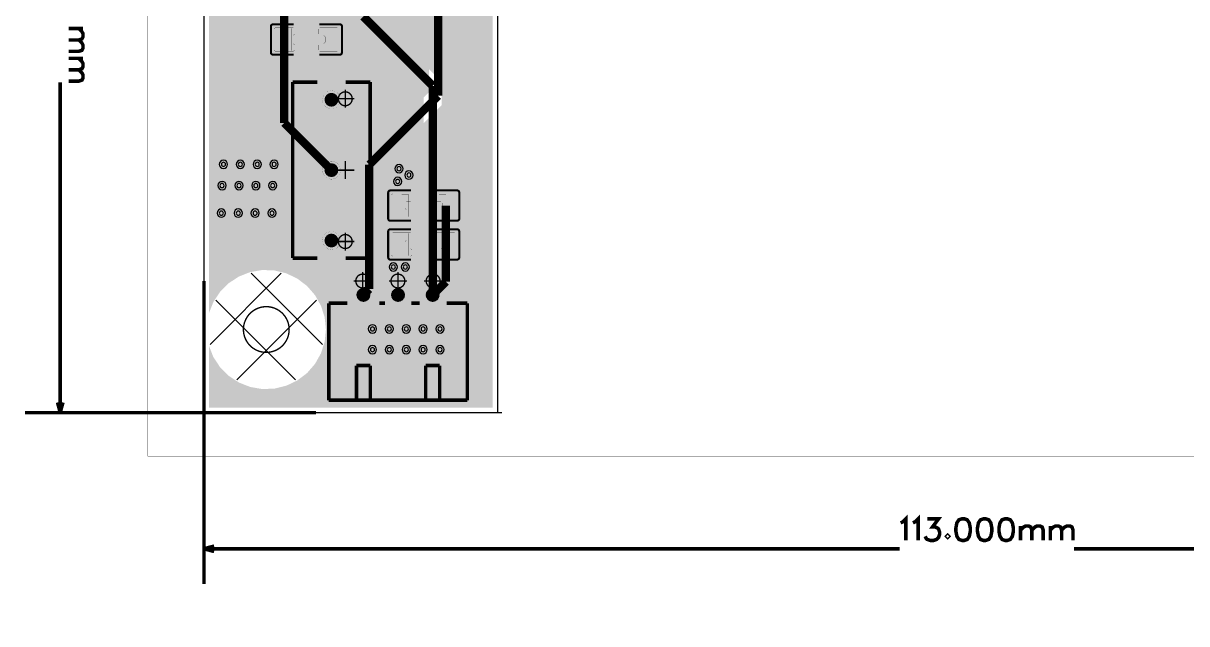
# Model space of a CAD drawing. Header units: millimetres. Extents: x -13 to 125, y -15 to 69.
# Drawn here: x -13 to 70.9, y -15.2 to 28.1 of the extents above; entities that cross this region are included whole.
import ezdxf

# ---------------------------------------------------------------- set-up
doc = ezdxf.new("R2010")
doc.units = ezdxf.units.MM
doc.header["$MEASUREMENT"] = 0
for name, color, linetype, true_color in [('Board-Outline-Layer', 7, 'Continuous', 0xff00ff), ('Bottom-Layer', 7, 'Continuous', 0x0000ff), ('Bottom-Paste-Mask-Layer', 7, 'Continuous', 0x800000), ('Bottom-Solder-Mask-Layer', 7, 'Continuous', 0xaa00ff), ('Document-Layer', 7, 'Continuous', 0x6464ff), ('Hole-Layer', 7, 'Continuous', 0x222222), ('Multi-Layer', 7, 'Continuous', 0xc0c0c0), ('Pin-Soldering-Layer', 7, 'Continuous', 0xcc9999), ('Top-Layer', 7, 'Continuous', 0xff0000), ('Top-Paste-Mask-Layer', 7, 'Continuous', 0x808080), ('Top-Silkscreen-Layer', 7, 'Continuous', 0xffcc00), ('Top-Solder-Mask-Layer', 7, 'Continuous', 0x800080)]:
    doc.layers.add(name, color=color, linetype=linetype, true_color=true_color)

msp = doc.modelspace()

# ---------------------------------------------------------------- hatches: boundary and pattern name
at = {"layer": 'Bottom-Layer'}
for points in [[(0.358, 0.358), (0.358, 4.828), (0.683, 4.011), (1.167, 3.277), (1.79, 2.656), (2.526, 2.175), (3.345, 1.854), (4.212, 1.705), (5.091, 1.737), (5.945, 1.946), (6.739, 2.324), (7.44, 2.856), (8.017, 3.52), (8.448, 4.287), (8.714, 5.125), (8.804, 6), (8.714, 6.875), (8.448, 7.713), (8.017, 8.48), (7.44, 9.144), (6.739, 9.676), (5.945, 10.054), (5.091, 10.263), (4.212, 10.295), (3.345, 10.146), (2.526, 9.825), (1.79, 9.344), (1.167, 8.723), (0.683, 7.989), (0.358, 7.172), (0.358, 59.642), (112.642, 59.642), (112.642, 7.171), (112.317, 7.988), (111.833, 8.723), (111.21, 9.344), (110.474, 9.825), (109.655, 10.146), (108.788, 10.294), (107.909, 10.263), (107.055, 10.054), (106.261, 9.676), (105.56, 9.144), (104.982, 8.48), (104.552, 7.713), (104.286, 6.875), (104.196, 6), (104.286, 5.125), (104.552, 4.287), (104.982, 3.52), (105.56, 2.856), (106.261, 2.324), (107.055, 1.946), (107.909, 1.737), (108.788, 1.706), (109.655, 1.854), (110.474, 2.175), (111.21, 2.656), (111.833, 3.277), (112.317, 4.012), (112.642, 4.829), (112.642, 0.358), (92.158, 0.358), (92.158, 40.3), (92.11, 40.479), (91.979, 40.61), (91.8, 40.658), (68.375, 40.658), (72.28, 44.564), (72.404, 44.682), (72.545, 44.807), (72.689, 44.924), (72.822, 45.021), (73.125, 45.325), (73.292, 45.72), (73.297, 46.15), (73.141, 46.549), (72.845, 46.861), (72.455, 47.039), (72.026, 47.056), (71.622, 46.911), (71.302, 46.625), (71.113, 46.239), (71.084, 45.811), (71.217, 45.403), (71.217, 45.399), (71.204, 45.372), (71.179, 45.335), (71.144, 45.292), (71.097, 45.242), (67.439, 41.584), (59.119, 41.584), (59.766, 42.196), (60.273, 42.928), (60.619, 43.749), (60.788, 44.623), (60.774, 45.514), (60.576, 46.382), (60.205, 47.192), (59.674, 47.907), (59.008, 48.498), (58.234, 48.94), (57.386, 49.212), (56.5, 49.304), (55.614, 49.212), (54.766, 48.94), (53.993, 48.498), (53.326, 47.907), (52.796, 47.192), (52.424, 46.382), (52.227, 45.514), (52.213, 44.623), (52.382, 43.749), (52.728, 42.928), (53.235, 42.196), (53.882, 41.584), (19.544, 41.584), (12.85, 48.278), (12.831, 48.298), (12.821, 48.311), (12.813, 48.324), (12.809, 48.33), (12.795, 48.369), (12.785, 48.414), (12.778, 48.475), (12.773, 48.555), (12.767, 48.715), (12.767, 48.736), (12.766, 48.757), (12.649, 49.22), (12.369, 49.607), (11.964, 49.861), (11.495, 49.946), (11.027, 49.85), (10.629, 49.587), (10.357, 49.195), (10.251, 48.73), (10.326, 48.258), (10.571, 47.849), (10.585, 47.833), (10.6, 47.818), (10.709, 47.7), (10.762, 47.64), (10.8, 47.592), (10.825, 47.553), (10.842, 47.515), (10.844, 47.508), (10.847, 47.494), (10.85, 47.477), (10.851, 47.45), (10.851, 28.581), (10.901, 28.329), (11.044, 28.116), (15.85, 23.31), (15.85, 9.737), (15.848, 9.71), (15.846, 9.693), (15.843, 9.679), (15.841, 9.672), (15.824, 9.634), (15.799, 9.595), (15.761, 9.547), (15.708, 9.487), (15.598, 9.369), (15.584, 9.354), (15.57, 9.338), (15.324, 8.926), (15.25, 8.453), (15.359, 7.985), (15.634, 7.593), (16.037, 7.332), (16.508, 7.241), (16.978, 7.332), (17.381, 7.593), (17.657, 7.985), (17.765, 8.453), (17.691, 8.926), (17.446, 9.338), (17.431, 9.354), (17.417, 9.369), (17.307, 9.487), (17.254, 9.547), (17.216, 9.595), (17.192, 9.634), (17.175, 9.672), (17.172, 9.679), (17.169, 9.693), (17.167, 9.71), (17.166, 9.737), (17.166, 23.582), (17.116, 23.834), (16.973, 24.048), (12.167, 28.854), (12.167, 47.099), (18.806, 40.46), (19.019, 40.318), (19.271, 40.268), (20.842, 40.268), (20.842, 0.358)], [(7.8, 22.58, 1), (10.6, 22.58, 1)], [(9.2, 15.742), (9.743, 15.828), (10.233, 16.078), (10.622, 16.467), (10.872, 16.957), (10.958, 17.5), (10.872, 18.043), (10.622, 18.533), (10.233, 18.922), (9.743, 19.172), (9.2, 19.258), (8.657, 19.172), (8.167, 18.922), (7.778, 18.533), (7.528, 18.043), (7.442, 17.5), (7.528, 16.957), (7.778, 16.467), (8.167, 16.078), (8.657, 15.828)], [(7.8, 17.5, 1), (10.6, 17.5, 1)], [(7.8, 12.42, 1), (10.6, 12.42, 1)], [(10.709, 9.758), (10.53, 9.71), (10.399, 9.579), (10.351, 9.4), (10.351, 7.599), (10.399, 7.42), (10.53, 7.289), (10.709, 7.241), (12.309, 7.241), (12.488, 7.289), (12.619, 7.42), (12.667, 7.599), (12.667, 9.4), (12.619, 9.579), (12.488, 9.71), (12.309, 9.758)], [(12.309, 9.4), (12.309, 7.599), (10.709, 7.599), (10.709, 9.4)], [(13.108, 8.499, 1), (14.909, 8.499, 1)], [(15.607, 8.499, 1), (17.408, 8.499, 1)]]:
    msp.add_hatch(color=256, dxfattribs=at).paths.add_polyline_path(points)
at = {"layer": 'Bottom-Paste-Mask-Layer'}
for points in [[(7.8, 22.58, 1), (10.6, 22.58, 1)], [(7.8, 17.5, 1), (10.6, 17.5, 1)], [(7.8, 12.42, 1), (10.6, 12.42, 1)], [(12.309, 9.4), (12.309, 7.599), (10.709, 7.599), (10.709, 9.4)], [(13.108, 8.499, 1), (14.909, 8.499, 1)], [(15.607, 8.499, 1), (17.408, 8.499, 1)]]:
    msp.add_hatch(color=256, dxfattribs=at).paths.add_polyline_path(points)
at = {"layer": 'Bottom-Solder-Mask-Layer'}
for points in [[(7.75, 22.58, 1), (10.65, 22.58, 1)], [(7.75, 17.5, 1), (10.65, 17.5, 1)], [(7.75, 12.42, 1), (10.65, 12.42, 1)], [(12.36, 9.45), (12.36, 7.548), (10.658, 7.548), (10.658, 9.45)], [(13.057, 8.499, 1), (14.96, 8.499, 1)], [(15.556, 8.499, 1), (17.459, 8.499, 1)]]:
    msp.add_hatch(color=256, dxfattribs=at).paths.add_polyline_path(points)
at = {"layer": 'Hole-Layer'}
for points in [[(8.7, 22.58, 1), (9.7, 22.58, 1)], [(8.7, 17.5, 1), (9.7, 17.5, 1)], [(8.7, 12.42, 1), (9.7, 12.42, 1)], [(10.909, 8.499, 1), (12.108, 8.499, 1)], [(13.409, 8.499, 1), (14.608, 8.499, 1)], [(15.908, 8.499, 1), (17.107, 8.499, 1)]]:
    msp.add_hatch(color=256, dxfattribs=at).paths.add_polyline_path(points)
at = {"layer": 'Multi-Layer'}
for points in [[(7.8, 22.58, 1), (10.6, 22.58, 1)], [(7.8, 22.58, 1), (10.6, 22.58, 1)], [(7.8, 22.58, 1), (10.6, 22.58, 1)], [(7.8, 17.5, 1), (10.6, 17.5, 1)], [(7.8, 17.5, 1), (10.6, 17.5, 1)], [(7.8, 17.5, 1), (10.6, 17.5, 1)], [(7.8, 12.42, 1), (10.6, 12.42, 1)], [(7.8, 12.42, 1), (10.6, 12.42, 1)], [(7.8, 12.42, 1), (10.6, 12.42, 1)], [(12.309, 9.4), (12.309, 7.599), (10.709, 7.599), (10.709, 9.4)], [(12.309, 9.4), (12.309, 7.599), (10.709, 7.599), (10.709, 9.4)], [(12.309, 9.4), (12.309, 7.599), (10.709, 7.599), (10.709, 9.4)], [(13.108, 8.499, 1), (14.909, 8.499, 1)], [(13.108, 8.499, 1), (14.909, 8.499, 1)], [(13.108, 8.499, 1), (14.909, 8.499, 1)], [(15.607, 8.499, 1), (17.408, 8.499, 1)], [(15.607, 8.499, 1), (17.408, 8.499, 1)], [(15.607, 8.499, 1), (17.408, 8.499, 1)]]:
    msp.add_hatch(color=256, dxfattribs=at).paths.add_polyline_path(points)
h = msp.add_hatch(dxfattribs=at)
h.set_pattern_fill('ANSI37', color=256, style=0)
h.set_pattern_definition([(45, (0, 0), (-2.2451, 2.2451), []), (135, (0, 0), (-2.2451, -2.2451), [])])
h.paths.add_polyline_path([(0.3, 6, 1), (8.7, 6, 1)])
at = {"layer": 'Pin-Soldering-Layer'}
for points in [[(5.795, 27.728), (5.795, 26.128), (6.295, 26.128), (6.295, 27.728)], [(8.995, 27.728), (8.995, 26.128), (8.495, 26.128), (8.495, 27.728)], [(8.55, 22.58, 1), (9.85, 22.58, 1)], [(8.55, 17.5, 1), (9.85, 17.5, 1)], [(14.261, 14.143), (14.261, 15.743), (14.761, 15.743), (14.761, 14.143)], [(17.461, 14.143), (17.461, 15.743), (16.961, 15.743), (16.961, 14.143)], [(8.55, 12.42, 1), (9.85, 12.42, 1)], [(14.261, 11.338), (14.261, 12.938), (14.761, 12.938), (14.761, 11.338)], [(17.461, 11.338), (17.461, 12.938), (16.961, 12.938), (16.961, 11.338)], [(11.009, 8.499, 1), (12.009, 8.499, 1)], [(13.508, 8.499, 1), (14.509, 8.499, 1)], [(16.007, 8.499, 1), (17.008, 8.499, 1)]]:
    msp.add_hatch(color=256, dxfattribs=at).paths.add_polyline_path(points)
at = {"layer": 'Top-Layer'}
for points in [[(0.358, 0.358), (0.358, 4.828), (0.683, 4.011), (1.167, 3.277), (1.79, 2.656), (2.526, 2.175), (3.345, 1.854), (4.212, 1.705), (5.091, 1.737), (5.945, 1.946), (6.739, 2.324), (7.44, 2.856), (8.017, 3.52), (8.448, 4.287), (8.714, 5.125), (8.804, 6), (8.714, 6.875), (8.448, 7.713), (8.017, 8.48), (7.44, 9.144), (6.739, 9.676), (5.945, 10.054), (5.091, 10.263), (4.212, 10.295), (3.345, 10.146), (2.526, 9.825), (1.79, 9.344), (1.167, 8.723), (0.683, 7.989), (0.358, 7.172), (0.358, 59.642), (112.642, 59.642), (112.642, 7.171), (112.317, 7.988), (111.833, 8.723), (111.21, 9.344), (110.474, 9.825), (109.655, 10.146), (108.788, 10.294), (107.909, 10.263), (107.055, 10.054), (106.261, 9.676), (105.56, 9.144), (104.982, 8.48), (104.552, 7.713), (104.286, 6.875), (104.196, 6), (104.286, 5.125), (104.552, 4.287), (104.982, 3.52), (105.56, 2.856), (106.261, 2.324), (107.055, 1.946), (107.909, 1.737), (108.788, 1.706), (109.655, 1.854), (110.474, 2.175), (111.21, 2.656), (111.833, 3.277), (112.317, 4.012), (112.642, 4.829), (112.642, 0.358), (92.158, 0.358), (92.158, 40.3), (92.11, 40.479), (91.979, 40.61), (91.8, 40.658), (72.2, 40.658), (74.297, 42.755), (74.467, 43.05), (74.467, 43.391), (74.297, 43.686), (74.002, 43.856), (73.661, 43.856), (73.366, 43.686), (71.241, 41.561), (59.088, 41.561), (59.743, 42.169), (60.257, 42.9), (60.61, 43.721), (60.786, 44.598), (60.776, 45.492), (60.583, 46.364), (60.213, 47.178), (59.683, 47.898), (59.016, 48.493), (58.24, 48.937), (57.389, 49.211), (56.5, 49.304), (55.611, 49.211), (54.761, 48.937), (53.985, 48.493), (53.318, 47.898), (52.788, 47.178), (52.418, 46.364), (52.224, 45.492), (52.215, 44.598), (52.391, 43.721), (52.743, 42.9), (53.258, 42.169), (53.913, 41.561), (18.507, 41.561), (18.09, 41.978), (17.917, 42.32), (17.858, 42.698), (17.858, 43.339), (17.839, 43.453), (17.784, 43.556), (17.743, 43.614), (17.706, 43.674), (17.743, 43.734), (17.784, 43.792), (17.839, 43.895), (17.858, 44.009), (17.858, 45.71), (17.81, 45.889), (17.679, 46.02), (17.5, 46.068), (17.39, 46.068), (17.224, 46.317), (17.166, 46.61), (17.166, 46.887), (17.228, 47.189), (17.403, 47.442), (17.593, 47.571), (17.666, 47.787), (17.666, 49.588), (17.618, 49.767), (17.487, 49.898), (17.308, 49.946), (15.708, 49.946), (15.528, 49.898), (15.397, 49.767), (15.349, 49.588), (15.349, 47.787), (15.423, 47.571), (15.612, 47.442), (15.788, 47.189), (15.85, 46.887), (15.85, 45.248), (15.871, 45.081), (15.934, 44.925), (15.934, 44.009), (15.953, 43.895), (16.007, 43.792), (16.048, 43.734), (16.086, 43.674), (16.048, 43.614), (16.007, 43.556), (15.953, 43.453), (15.934, 43.339), (15.934, 41.638), (15.953, 41.523), (16.007, 41.421), (16.178, 41.098), (16.238, 40.738), (16.238, 23.135), (11.469, 18.367), (11.326, 18.153), (11.276, 17.901), (11.276, 10.3), (11.218, 10.006), (11.052, 9.758), (10.709, 9.758), (10.53, 9.71), (10.399, 9.579), (10.351, 9.4), (10.351, 7.599), (10.399, 7.42), (10.53, 7.289), (10.709, 7.241), (12.309, 7.241), (12.488, 7.289), (12.619, 7.42), (12.667, 7.599), (12.667, 9.4), (12.666, 9.429), (12.662, 9.459), (12.61, 9.878), (12.592, 10.3), (12.592, 17.629), (17.361, 22.397), (17.504, 22.611), (17.554, 22.863), (17.554, 40.652), (17.769, 40.437), (17.983, 40.295), (18.235, 40.244), (20.842, 40.244), (20.842, 0.358)], [(5.139, 20.903), (5.189, 20.651), (5.332, 20.438), (7.377, 18.393), (7.426, 18.339), (7.456, 18.299), (7.474, 18.268), (7.485, 18.241), (7.492, 18.217), (7.497, 18.19), (7.499, 18.156), (7.498, 18.116), (7.484, 17.991), (7.464, 17.84), (7.463, 17.832), (7.462, 17.825), (7.446, 17.651), (7.445, 17.64), (7.445, 17.628), (7.442, 17.534), (7.442, 17.524), (7.442, 17.514), (7.442, 17.5), (7.541, 16.919), (7.826, 16.404), (8.265, 16.012), (8.809, 15.786), (9.397, 15.753), (9.963, 15.916), (10.443, 16.257), (10.784, 16.737), (10.947, 17.303), (10.914, 17.891), (10.688, 18.435), (10.296, 18.874), (9.781, 19.159), (9.2, 19.258), (9.186, 19.258), (9.176, 19.258), (9.167, 19.258), (9.072, 19.255), (9.06, 19.255), (9.049, 19.254), (8.875, 19.238), (8.868, 19.237), (8.86, 19.236), (8.709, 19.216), (8.584, 19.203), (8.544, 19.201), (8.51, 19.203), (8.483, 19.208), (8.459, 19.215), (8.433, 19.226), (8.401, 19.244), (8.361, 19.274), (8.307, 19.323), (6.455, 21.176), (6.455, 25.164), (6.536, 25.507), (6.761, 25.779), (6.866, 25.905), (6.903, 26.064), (6.903, 27.792), (6.866, 27.952), (6.761, 28.078), (6.608, 28.231), (6.505, 28.421), (6.575, 28.604), (6.674, 28.774), (6.723, 28.872), (6.739, 28.979), (6.739, 30.079), (6.723, 30.187), (6.674, 30.285), (6.511, 30.615), (6.455, 30.979), (6.455, 39.681), (6.458, 39.714), (6.464, 39.738), (6.475, 39.769), (6.494, 39.807), (6.52, 39.849), (6.55, 39.892), (6.637, 39.995), (6.853, 40.362), (6.916, 40.783), (6.818, 41.197), (6.573, 41.545), (6.215, 41.776), (5.797, 41.857), (5.379, 41.776), (5.022, 41.545), (4.776, 41.197), (4.678, 40.783), (4.742, 40.362), (4.958, 39.995), (5.044, 39.892), (5.074, 39.849), (5.1, 39.807), (5.119, 39.769), (5.131, 39.738), (5.136, 39.714), (5.139, 39.681), (5.139, 30.979), (5.113, 30.571), (5.035, 30.17), (5.026, 30.125), (5.023, 30.079), (5.023, 28.979), (5.026, 28.934), (5.035, 28.889), (5.08, 28.691), (5.113, 28.49), (5.009, 28.26), (4.839, 28.074), (4.738, 27.949), (4.702, 27.792), (4.702, 26.064), (4.738, 25.908), (4.839, 25.783), (5.06, 25.508), (5.139, 25.164)], [(6.545, 27.792), (6.545, 26.064), (5.06, 26.064), (5.06, 27.792)], [(9.73, 27.792), (9.73, 26.064), (8.245, 26.064), (8.245, 27.792)], [(7.8, 22.58, 1), (10.6, 22.58, 1)], [(7.8, 17.5, 1), (10.6, 17.5, 1)], [(16.796, 9.779), (16.782, 9.775), (16.72, 9.768), (16.641, 9.764), (16.48, 9.758), (16.459, 9.757), (16.438, 9.756), (15.973, 9.638), (15.586, 9.356), (15.332, 8.948), (15.25, 8.476), (15.35, 8.007), (15.618, 7.609), (16.015, 7.341), (16.484, 7.241), (16.957, 7.324), (17.364, 7.578), (17.647, 7.965), (17.764, 8.43), (17.765, 8.451), (17.766, 8.472), (17.772, 8.632), (17.776, 8.712), (17.784, 8.773), (17.794, 8.818), (17.808, 8.857), (17.812, 8.863), (17.82, 8.876), (17.83, 8.889), (17.849, 8.909), (17.919, 8.98), (18.062, 9.194), (18.112, 9.445), (18.112, 10.916), (18.196, 10.916), (18.375, 10.964), (18.506, 11.095), (18.554, 11.274), (18.554, 13.002), (18.506, 13.181), (18.375, 13.312), (18.196, 13.36), (18.112, 13.36), (18.112, 13.721), (18.196, 13.721), (18.375, 13.769), (18.506, 13.9), (18.554, 14.079), (18.554, 15.807), (18.506, 15.986), (18.375, 16.117), (18.196, 16.165), (16.711, 16.165), (16.532, 16.117), (16.401, 15.986), (16.353, 15.807), (16.353, 14.079), (16.401, 13.9), (16.532, 13.769), (16.711, 13.721), (16.796, 13.721), (16.796, 13.36), (16.711, 13.36), (16.532, 13.312), (16.401, 13.181), (16.353, 13.002), (16.353, 11.274), (16.401, 11.095), (16.532, 10.964), (16.711, 10.916), (16.796, 10.916)], [(13.526, 14.079), (13.526, 15.807), (15.011, 15.807), (15.011, 14.079)], [(16.711, 14.079), (16.711, 15.807), (18.196, 15.807), (18.196, 14.079)], [(7.8, 12.42, 1), (10.6, 12.42, 1)], [(13.526, 11.274), (13.526, 13.002), (15.011, 13.002), (15.011, 11.274)], [(16.711, 11.274), (16.711, 13.002), (18.196, 13.002), (18.196, 11.274)], [(12.309, 9.4), (12.309, 7.599), (10.709, 7.599), (10.709, 9.4)], [(13.108, 8.499, 1), (14.909, 8.499, 1)], [(15.607, 8.499, 1), (17.408, 8.499, 1)]]:
    msp.add_hatch(color=256, dxfattribs=at).paths.add_polyline_path(points)
at = {"layer": 'Top-Paste-Mask-Layer'}
for points in [[(6.545, 27.692), (6.545, 27.322), (6.445, 27.222), (6.14, 27.222), (6.04, 27.122), (6.04, 26.735), (6.14, 26.635), (6.445, 26.635), (6.545, 26.535), (6.545, 26.164), (6.445, 26.064), (5.16, 26.064), (5.06, 26.164), (5.06, 27.692), (5.16, 27.792), (6.445, 27.792)], [(8.245, 27.692), (8.245, 27.322), (8.345, 27.222), (8.65, 27.222), (8.75, 27.122), (8.75, 26.735), (8.65, 26.635), (8.345, 26.635), (8.245, 26.535), (8.245, 26.164), (8.345, 26.064), (9.63, 26.064), (9.73, 26.164), (9.73, 27.692), (9.63, 27.792), (8.345, 27.792)], [(7.8, 22.58, 1), (10.6, 22.58, 1)], [(7.8, 17.5, 1), (10.6, 17.5, 1)], [(15.011, 14.179), (15.011, 14.549), (14.911, 14.649), (14.606, 14.649), (14.506, 14.749), (14.506, 15.137), (14.606, 15.237), (14.911, 15.237), (15.011, 15.337), (15.011, 15.707), (14.911, 15.807), (13.626, 15.807), (13.526, 15.707), (13.526, 14.179), (13.626, 14.079), (14.911, 14.079)], [(16.711, 14.179), (16.711, 14.549), (16.811, 14.649), (17.116, 14.649), (17.216, 14.749), (17.216, 15.137), (17.116, 15.237), (16.811, 15.237), (16.711, 15.337), (16.711, 15.707), (16.811, 15.807), (18.096, 15.807), (18.196, 15.707), (18.196, 14.179), (18.096, 14.079), (16.811, 14.079)], [(7.8, 12.42, 1), (10.6, 12.42, 1)], [(15.011, 11.374), (15.011, 11.744), (14.911, 11.844), (14.606, 11.844), (14.506, 11.944), (14.506, 12.332), (14.606, 12.432), (14.911, 12.432), (15.011, 12.532), (15.011, 12.902), (14.911, 13.002), (13.626, 13.002), (13.526, 12.902), (13.526, 11.374), (13.626, 11.274), (14.911, 11.274)], [(16.711, 11.374), (16.711, 11.744), (16.811, 11.844), (17.116, 11.844), (17.216, 11.944), (17.216, 12.332), (17.116, 12.432), (16.811, 12.432), (16.711, 12.532), (16.711, 12.902), (16.811, 13.002), (18.096, 13.002), (18.196, 12.902), (18.196, 11.374), (18.096, 11.274), (16.811, 11.274)], [(12.309, 9.4), (12.309, 7.599), (10.709, 7.599), (10.709, 9.4)], [(13.108, 8.499, 1), (14.909, 8.499, 1)], [(15.607, 8.499, 1), (17.408, 8.499, 1)]]:
    msp.add_hatch(color=256, dxfattribs=at).paths.add_polyline_path(points)
at = {"layer": 'Top-Solder-Mask-Layer'}
for points in [[(6.596, 27.843), (6.596, 26.014), (5.009, 26.014), (5.009, 27.843)], [(9.781, 27.843), (9.781, 26.014), (8.194, 26.014), (8.194, 27.843)], [(7.75, 22.58, 1), (10.65, 22.58, 1)], [(7.75, 17.5, 1), (10.65, 17.5, 1)], [(13.475, 14.028), (13.475, 15.858), (15.062, 15.858), (15.062, 14.028)], [(16.661, 14.028), (16.661, 15.858), (18.247, 15.858), (18.247, 14.028)], [(7.75, 12.42, 1), (10.65, 12.42, 1)], [(13.475, 11.223), (13.475, 13.053), (15.062, 13.053), (15.062, 11.223)], [(16.661, 11.223), (16.661, 13.053), (18.247, 13.053), (18.247, 11.223)], [(12.36, 9.45), (12.36, 7.548), (10.658, 7.548), (10.658, 9.45)], [(13.057, 8.499, 1), (14.96, 8.499, 1)], [(15.556, 8.499, 1), (17.459, 8.499, 1)]]:
    msp.add_hatch(color=256, dxfattribs=at).paths.add_polyline_path(points)

# ---------------------------------------------------------------- linework, layer by layer
at = {"layer": 'Board-Outline-Layer', "const_width": 0.1}
for points in [[(0, 60), (0, 0)], [(21.2, 40.3), (21.2, 0)], [(0, 0), (21.5, 0)]]:
    msp.add_lwpolyline(points, dxfattribs=at)
msp.add_lwpolyline([(2.85, 6, 1), (6.15, 6), (6.15, 6, 1), (2.85, 6)], format="xyb", dxfattribs=at)
at = {"layer": 'Bottom-Layer', "const_width": 0.00508}
msp.add_lwpolyline([(-4.047, -3.139), (-4.047, 63.825), (115.703, 63.825), (115.703, -3.139)], close=True, dxfattribs=at)
at = {"layer": 'Bottom-Layer', "const_width": 0.6}
for points in [[(11.509, 28.581), (16.508, 23.582)], [(16.508, 23.582), (16.508, 8.499)]]:
    msp.add_lwpolyline(points, dxfattribs=at)
at = {"layer": 'Document-Layer', "const_width": 0.254}
for points in [[(-8.727, 27.717), (-9.771, 27.717)], [(-9.027, 27.717), (-8.804, 27.493), (-8.727, 27.343), (-8.727, 27.12), (-8.804, 26.97), (-9.027, 26.896), (-9.771, 26.896)], [(-9.027, 26.896), (-8.804, 26.673), (-8.727, 26.523), (-8.727, 26.299), (-8.804, 26.149), (-9.027, 26.076), (-9.771, 26.076)], [(-8.727, 25.565), (-9.771, 25.565)], [(-9.027, 25.565), (-8.804, 25.342), (-8.727, 25.192), (-8.727, 24.968), (-8.804, 24.818), (-9.027, 24.745), (-9.771, 24.745)], [(-9.027, 24.745), (-8.804, 24.521), (-8.727, 24.371), (-8.727, 24.148), (-8.804, 23.998), (-9.027, 23.924), (-9.771, 23.924)], [(-10.371, 0), (-10.371, 23.848)], [(0, 9.499), (0, -12.36)], [(-10.371, 0), (-10.568, 0.736)], [(-10.371, 0), (-10.174, 0.736)], [(8.084, 0), (-12.911, 0)], [(50.281, -7.953), (50.431, -7.879), (50.654, -7.656), (50.654, -9.221)], [(51.165, -7.953), (51.315, -7.879), (51.538, -7.656), (51.538, -9.221)], [(52.199, -7.656), (53.019, -7.656), (52.572, -8.253), (52.795, -8.253), (52.945, -8.327), (53.019, -8.4), (53.093, -8.624), (53.093, -8.774), (53.019, -8.997), (52.869, -9.147), (52.646, -9.221), (52.422, -9.221), (52.199, -9.147), (52.122, -9.073), (52.049, -8.923)], [(58.927, -8.177), (58.927, -9.221)], [(58.927, -8.476), (59.15, -8.253), (59.3, -8.177), (59.524, -8.177), (59.674, -8.253), (59.747, -8.476), (59.747, -9.221)], [(59.747, -8.476), (59.971, -8.253), (60.121, -8.177), (60.344, -8.177), (60.494, -8.253), (60.568, -8.476), (60.568, -9.221)], [(61.078, -8.177), (61.078, -9.221)], [(61.078, -8.476), (61.302, -8.253), (61.452, -8.177), (61.675, -8.177), (61.825, -8.253), (61.899, -8.476), (61.899, -9.221)], [(61.899, -8.476), (62.122, -8.253), (62.272, -8.177), (62.496, -8.177), (62.646, -8.253), (62.719, -8.476), (62.719, -9.221)], [(0, -9.82), (0.736, -9.623)], [(0, -9.82), (0.736, -10.017)], [(0, -9.82), (50.205, -9.82)], [(62.795, -9.82), (113, -9.82)]]:
    msp.add_lwpolyline(points, dxfattribs=at)
for points in [[(54.711, -7.656), (54.487, -7.73), (54.337, -7.953), (54.264, -8.327), (54.264, -8.55), (54.337, -8.923), (54.487, -9.147), (54.711, -9.221), (54.86, -9.221), (55.084, -9.147), (55.234, -8.923), (55.307, -8.55), (55.307, -8.327), (55.234, -7.953), (55.084, -7.73), (54.86, -7.656)], [(56.265, -7.656), (56.042, -7.73), (55.892, -7.953), (55.818, -8.327), (55.818, -8.55), (55.892, -8.923), (56.042, -9.147), (56.265, -9.221), (56.415, -9.221), (56.638, -9.147), (56.788, -8.923), (56.862, -8.55), (56.862, -8.327), (56.788, -7.953), (56.638, -7.73), (56.415, -7.656)], [(57.82, -7.656), (57.596, -7.73), (57.446, -7.953), (57.372, -8.327), (57.372, -8.55), (57.446, -8.923), (57.596, -9.147), (57.82, -9.221), (57.969, -9.221), (58.193, -9.147), (58.343, -8.923), (58.416, -8.55), (58.416, -8.327), (58.343, -7.953), (58.193, -7.73), (57.969, -7.656)], [(53.677, -8.85), (53.603, -8.923), (53.677, -8.997), (53.753, -8.923)]]:
    msp.add_lwpolyline(points, close=True, dxfattribs=at)
at = {"layer": 'Hole-Layer'}
for points in [[(1.261, 17.917, 1), (1.561, 17.917), (1.561, 17.917, 1), (1.261, 17.917)], [(2.48, 17.917, 1), (2.78, 17.917), (2.78, 17.917, 1), (2.48, 17.917)], [(3.698, 17.917, 1), (3.998, 17.917), (3.998, 17.917, 1), (3.698, 17.917)], [(4.916, 17.917, 1), (5.216, 17.917), (5.216, 17.917, 1), (4.916, 17.917)], [(13.929, 17.604, 1), (14.229, 17.604), (14.229, 17.604, 1), (13.929, 17.604)], [(13.827, 16.686, 1), (14.127, 16.686), (14.127, 16.686, 1), (13.827, 16.686)], [(14.643, 17.145, 1), (14.943, 17.145), (14.943, 17.145, 1), (14.643, 17.145)], [(1.159, 16.387, 1), (1.459, 16.387), (1.459, 16.387, 1), (1.159, 16.387)], [(2.378, 16.387, 1), (2.678, 16.387), (2.678, 16.387, 1), (2.378, 16.387)], [(3.596, 16.387, 1), (3.896, 16.387), (3.896, 16.387, 1), (3.596, 16.387)], [(4.814, 16.387, 1), (5.114, 16.387), (5.114, 16.387, 1), (4.814, 16.387)], [(1.108, 14.398, 1), (1.408, 14.398), (1.408, 14.398, 1), (1.108, 14.398)], [(2.327, 14.398, 1), (2.627, 14.398), (2.627, 14.398, 1), (2.327, 14.398)], [(3.545, 14.398, 1), (3.845, 14.398), (3.845, 14.398, 1), (3.545, 14.398)], [(4.763, 14.398, 1), (5.063, 14.398), (5.063, 14.398, 1), (4.763, 14.398)], [(13.521, 10.515, 1), (13.821, 10.515), (13.821, 10.515, 1), (13.521, 10.515)], [(14.388, 10.515, 1), (14.688, 10.515), (14.688, 10.515, 1), (14.388, 10.515)], [(12.014, 6.044, 1), (12.314, 6.044), (12.314, 6.044, 1), (12.014, 6.044)], [(13.232, 6.044, 1), (13.532, 6.044), (13.532, 6.044, 1), (13.232, 6.044)], [(14.451, 6.044, 1), (14.751, 6.044), (14.751, 6.044, 1), (14.451, 6.044)], [(15.669, 6.044, 1), (15.969, 6.044), (15.969, 6.044, 1), (15.669, 6.044)], [(16.887, 6.044, 1), (17.187, 6.044), (17.187, 6.044, 1), (16.887, 6.044)], [(12.014, 4.548, 1), (12.314, 4.548), (12.314, 4.548, 1), (12.014, 4.548)], [(13.232, 4.548, 1), (13.532, 4.548), (13.532, 4.548, 1), (13.232, 4.548)], [(14.451, 4.548, 1), (14.751, 4.548), (14.751, 4.548, 1), (14.451, 4.548)], [(15.669, 4.548, 1), (15.969, 4.548), (15.969, 4.548, 1), (15.669, 4.548)], [(16.887, 4.548, 1), (17.187, 4.548), (17.187, 4.548, 1), (16.887, 4.548)]]:
    msp.add_lwpolyline(points, format="xyb", dxfattribs=at)
at = {"layer": 'Multi-Layer'}
for points in [[(1.111, 17.917, 1), (1.711, 17.917, 1)], [(2.33, 17.917, 1), (2.93, 17.917, 1)], [(3.548, 17.917, 1), (4.148, 17.917, 1)], [(4.766, 17.917, 1), (5.366, 17.917, 1)], [(13.779, 17.604, 1), (14.379, 17.604, 1)], [(13.677, 16.686, 1), (14.277, 16.686, 1)], [(14.493, 17.145, 1), (15.093, 17.145, 1)], [(1.009, 16.387, 1), (1.609, 16.387, 1)], [(2.228, 16.387, 1), (2.828, 16.387, 1)], [(3.446, 16.387, 1), (4.046, 16.387, 1)], [(4.664, 16.387, 1), (5.264, 16.387, 1)], [(0.958, 14.398, 1), (1.558, 14.398, 1)], [(2.177, 14.398, 1), (2.777, 14.398, 1)], [(3.395, 14.398, 1), (3.995, 14.398, 1)], [(4.613, 14.398, 1), (5.213, 14.398, 1)], [(13.371, 10.515, 1), (13.971, 10.515, 1)], [(14.238, 10.515, 1), (14.838, 10.515, 1)], [(11.864, 6.044, 1), (12.464, 6.044, 1)], [(13.082, 6.044, 1), (13.682, 6.044, 1)], [(14.301, 6.044, 1), (14.901, 6.044, 1)], [(15.519, 6.044, 1), (16.119, 6.044, 1)], [(16.737, 6.044, 1), (17.337, 6.044, 1)], [(11.864, 4.548, 1), (12.464, 4.548, 1)], [(13.082, 4.548, 1), (13.682, 4.548, 1)], [(14.301, 4.548, 1), (14.901, 4.548, 1)], [(15.519, 4.548, 1), (16.119, 4.548, 1)], [(16.737, 4.548, 1), (17.337, 4.548, 1)]]:
    msp.add_lwpolyline(points, format="xyb", close=True, dxfattribs=at)
at = {"layer": 'Pin-Soldering-Layer', "const_width": 0.00508}
for points in [[(5.795, 27.728), (5.795, 26.128), (6.295, 26.128), (6.295, 27.728)], [(8.995, 27.728), (8.995, 26.128), (8.495, 26.128), (8.495, 27.728)], [(14.261, 14.143), (14.261, 15.743), (14.761, 15.743), (14.761, 14.143)], [(17.461, 14.143), (17.461, 15.743), (16.961, 15.743), (16.961, 14.143)], [(14.261, 11.338), (14.261, 12.938), (14.761, 12.938), (14.761, 11.338)], [(17.461, 11.338), (17.461, 12.938), (16.961, 12.938), (16.961, 11.338)]]:
    msp.add_lwpolyline(points, close=True, dxfattribs=at)
for points in [[(8.55, 22.58, 1), (9.85, 22.58), (9.85, 22.58, 1), (8.55, 22.58)], [(8.55, 17.5, 1), (9.85, 17.5), (9.85, 17.5, 1), (8.55, 17.5)], [(8.55, 12.42, 1), (9.85, 12.42), (9.85, 12.42, 1), (8.55, 12.42)]]:
    msp.add_lwpolyline(points, format="xyb", dxfattribs=at)
for points in [[(11.009, 8.499, 1), (12.009, 8.499, 1)], [(13.508, 8.499, 1), (14.509, 8.499, 1)], [(16.007, 8.499, 1), (17.008, 8.499, 1)]]:
    msp.add_lwpolyline(points, format="xyb", close=True, dxfattribs=at)
at = {"layer": 'Top-Layer', "const_width": 0.00508}
msp.add_lwpolyline([(-12.258, -15.226), (-12.258, 69.486), (124.73, 69.486), (124.73, -15.226)], close=True, dxfattribs=at)
at = {"layer": 'Top-Layer', "const_width": 0.6}
for points in [[(16.896, 42.241), (16.896, 22.863)], [(5.797, 40.737), (5.797, 20.903)], [(11.934, 17.901), (16.896, 22.863)], [(5.797, 20.903), (9.2, 17.5)], [(11.934, 17.901), (11.934, 8.925)], [(17.454, 14.943), (17.454, 12.138)], [(17.454, 9.445), (17.454, 12.138)], [(16.508, 8.499), (17.454, 9.445)], [(11.934, 8.925), (11.509, 8.499)]]:
    msp.add_lwpolyline(points, dxfattribs=at)
at = {"layer": 'Top-Paste-Mask-Layer', "const_width": 0.00508}
for points in [[(6.545, 27.692), (6.545, 27.322), (6.445, 27.222), (6.14, 27.222), (6.04, 27.122), (6.04, 26.735), (6.14, 26.635), (6.445, 26.635), (6.545, 26.535), (6.545, 26.164), (6.445, 26.064), (5.16, 26.064), (5.06, 26.164), (5.06, 27.692), (5.16, 27.792), (6.445, 27.792)], [(8.245, 27.692), (8.245, 27.322), (8.345, 27.222), (8.65, 27.222), (8.75, 27.122), (8.75, 26.735), (8.65, 26.635), (8.345, 26.635), (8.245, 26.535), (8.245, 26.164), (8.345, 26.064), (9.63, 26.064), (9.73, 26.164), (9.73, 27.692), (9.63, 27.792), (8.345, 27.792)], [(15.011, 14.179), (15.011, 14.549), (14.911, 14.649), (14.606, 14.649), (14.506, 14.749), (14.506, 15.137), (14.606, 15.237), (14.911, 15.237), (15.011, 15.337), (15.011, 15.707), (14.911, 15.807), (13.626, 15.807), (13.526, 15.707), (13.526, 14.179), (13.626, 14.079), (14.911, 14.079)], [(16.711, 14.179), (16.711, 14.549), (16.811, 14.649), (17.116, 14.649), (17.216, 14.749), (17.216, 15.137), (17.116, 15.237), (16.811, 15.237), (16.711, 15.337), (16.711, 15.707), (16.811, 15.807), (18.096, 15.807), (18.196, 15.707), (18.196, 14.179), (18.096, 14.079), (16.811, 14.079)], [(15.011, 11.374), (15.011, 11.744), (14.911, 11.844), (14.606, 11.844), (14.506, 11.944), (14.506, 12.332), (14.606, 12.432), (14.911, 12.432), (15.011, 12.532), (15.011, 12.902), (14.911, 13.002), (13.626, 13.002), (13.526, 12.902), (13.526, 11.374), (13.626, 11.274), (14.911, 11.274)], [(16.711, 11.374), (16.711, 11.744), (16.811, 11.844), (17.116, 11.844), (17.216, 11.944), (17.216, 12.332), (17.116, 12.432), (16.811, 12.432), (16.711, 12.532), (16.711, 12.902), (16.811, 13.002), (18.096, 13.002), (18.196, 12.902), (18.196, 11.374), (18.096, 11.274), (16.811, 11.274)]]:
    msp.add_lwpolyline(points, close=True, dxfattribs=at)
at = {"layer": 'Top-Silkscreen-Layer'}
for points, const_width in [([(4.984, 28.021, 0.414), (4.832, 27.869)], 0.152), ([(4.984, 28.021, 0.414), (4.832, 27.869)], 0.152), ([(9.806, 28.021, -0.414), (9.959, 27.869)], 0.152), ([(9.806, 28.021, -0.414), (9.959, 27.869)], 0.152), ([(4.832, 25.988, 0.414), (4.984, 25.836)], 0.152), ([(4.832, 25.988, 0.414), (4.984, 25.836)], 0.152), ([(9.959, 25.988, -0.414), (9.806, 25.836)], 0.152), ([(9.959, 25.988, -0.414), (9.806, 25.836)], 0.152), ([(9.7, 22.65, 1), (10.7, 22.65), (10.7, 22.65, 1), (9.7, 22.65)], 0.1), ([(13.298, 15.883, -0.414), (13.45, 16.036)], 0.152), ([(13.298, 15.883, -0.414), (13.45, 16.036)], 0.152), ([(18.425, 15.883, 0.414), (18.272, 16.036)], 0.152), ([(18.425, 15.883, 0.414), (18.272, 16.036)], 0.152), ([(13.45, 13.851, -0.414), (13.298, 14.003)], 0.152), ([(13.45, 13.851, -0.414), (13.298, 14.003)], 0.152), ([(18.272, 13.851, 0.414), (18.425, 14.003)], 0.152), ([(18.272, 13.851, 0.414), (18.425, 14.003)], 0.152), ([(9.7, 12.35, 1), (10.7, 12.35), (10.7, 12.35, 1), (9.7, 12.35)], 0.1), ([(13.298, 13.078, -0.414), (13.45, 13.231)], 0.152), ([(13.298, 13.078, -0.414), (13.45, 13.231)], 0.152), ([(18.425, 13.078, 0.414), (18.272, 13.231)], 0.152), ([(18.425, 13.078, 0.414), (18.272, 13.231)], 0.152), ([(13.45, 11.046, -0.414), (13.298, 11.198)], 0.152), ([(13.45, 11.046, -0.414), (13.298, 11.198)], 0.152), ([(18.272, 11.046, 0.414), (18.425, 11.198)], 0.152), ([(18.272, 11.046, 0.414), (18.425, 11.198)], 0.152), ([(10.96, 9.5, 1), (11.96, 9.5), (11.96, 9.5, 1), (10.96, 9.5)], 0.1), ([(13.5, 9.5, 1), (14.5, 9.5), (14.5, 9.5, 1), (13.5, 9.5)], 0.1), ([(16.04, 9.5, 1), (17.04, 9.5), (17.04, 9.5, 1), (16.04, 9.5)], 0.1)]:
    msp.add_lwpolyline(points, format="xyb", dxfattribs=dict(at, const_width=const_width))
for points, const_width in [([(4.832, 27.869), (4.832, 25.988)], 0.152), ([(4.832, 27.869), (4.832, 25.988)], 0.152), ([(6.469, 28.021), (4.984, 28.021)], 0.152), ([(6.469, 28.021), (4.984, 28.021)], 0.152), ([(8.321, 28.021), (9.806, 28.021)], 0.152), ([(8.321, 28.021), (9.806, 28.021)], 0.152), ([(9.959, 27.869), (9.959, 25.988)], 0.152), ([(9.959, 27.869), (9.959, 25.988)], 0.152), ([(4.984, 25.836), (6.469, 25.836)], 0.152), ([(4.984, 25.836), (6.469, 25.836)], 0.152), ([(9.806, 25.836), (8.321, 25.836)], 0.152), ([(9.806, 25.836), (8.321, 25.836)], 0.152), ([(6.401, 11.15), (6.401, 23.85)], 0.254), ([(6.401, 23.85), (8.179, 23.85)], 0.254), ([(6.401, 11.15), (6.401, 23.85)], 0.254), ([(6.401, 23.85), (8.179, 23.85)], 0.254), ([(10.221, 23.85), (11.999, 23.85)], 0.254), ([(10.221, 23.85), (11.999, 23.85)], 0.254), ([(11.999, 11.15), (11.999, 23.85)], 0.254), ([(11.999, 11.15), (11.999, 23.85)], 0.254), ([(10.85, 22.65), (9.55, 22.65)], 0.1), ([(10.2, 22), (10.2, 23.3)], 0.1), ([(10.2, 16.85), (10.2, 18.15)], 0.1), ([(10.85, 17.5), (9.55, 17.5)], 0.1), ([(13.298, 14.003), (13.298, 15.883)], 0.152), ([(13.298, 14.003), (13.298, 15.883)], 0.152), ([(13.45, 16.036), (14.935, 16.036)], 0.152), ([(13.45, 16.036), (14.935, 16.036)], 0.152), ([(18.272, 16.036), (16.787, 16.036)], 0.152), ([(18.272, 16.036), (16.787, 16.036)], 0.152), ([(18.425, 14.003), (18.425, 15.883)], 0.152), ([(18.425, 14.003), (18.425, 15.883)], 0.152), ([(14.935, 13.851), (13.45, 13.851)], 0.152), ([(14.935, 13.851), (13.45, 13.851)], 0.152), ([(16.787, 13.851), (18.272, 13.851)], 0.152), ([(16.787, 13.851), (18.272, 13.851)], 0.152), ([(10.2, 11.7), (10.2, 13)], 0.1), ([(13.298, 11.198), (13.298, 13.078)], 0.152), ([(13.298, 11.198), (13.298, 13.078)], 0.152), ([(13.45, 13.231), (14.935, 13.231)], 0.152), ([(13.45, 13.231), (14.935, 13.231)], 0.152), ([(18.272, 13.231), (16.787, 13.231)], 0.152), ([(18.272, 13.231), (16.787, 13.231)], 0.152), ([(18.425, 11.198), (18.425, 13.078)], 0.152), ([(18.425, 11.198), (18.425, 13.078)], 0.152), ([(10.85, 12.35), (9.55, 12.35)], 0.1), ([(6.401, 11.15), (8.179, 11.15)], 0.254), ([(6.401, 11.15), (8.179, 11.15)], 0.254), ([(10.221, 11.15), (11.999, 11.15)], 0.254), ([(10.221, 11.15), (11.999, 11.15)], 0.254), ([(14.935, 11.046), (13.45, 11.046)], 0.152), ([(14.935, 11.046), (13.45, 11.046)], 0.152), ([(16.787, 11.046), (18.272, 11.046)], 0.152), ([(16.787, 11.046), (18.272, 11.046)], 0.152), ([(11.46, 8.85), (11.46, 10.15)], 0.1), ([(14, 8.85), (14, 10.15)], 0.1), ([(16.54, 8.85), (16.54, 10.15)], 0.1), ([(12.11, 9.5), (10.81, 9.5)], 0.1), ([(14.65, 9.5), (13.35, 9.5)], 0.1), ([(17.19, 9.5), (15.89, 9.5)], 0.1), ([(10.358, 7.9), (9.01, 7.9)], 0.254), ([(9.01, 7.9), (9.01, 0.9)], 0.254), ([(10.358, 7.9), (9.01, 7.9)], 0.254), ([(9.01, 7.9), (9.01, 0.9)], 0.254), ([(13.058, 7.9), (12.66, 7.9)], 0.254), ([(13.058, 7.9), (12.66, 7.9)], 0.254), ([(15.558, 7.9), (14.958, 7.9)], 0.254), ([(15.558, 7.9), (14.958, 7.9)], 0.254), ([(19.007, 7.9), (17.508, 7.9)], 0.254), ([(19.007, 7.9), (17.508, 7.9)], 0.254), ([(19.007, 7.9), (19.007, 0.9)], 0.254), ([(19.007, 7.9), (19.007, 0.9)], 0.254), ([(12.009, 3.399), (11.009, 3.399)], 0.254), ([(11.009, 0.9), (11.009, 3.399)], 0.254), ([(12.009, 3.399), (11.009, 3.399)], 0.254), ([(11.009, 0.9), (11.009, 3.399)], 0.254), ([(12.009, 0.9), (12.009, 3.399)], 0.254), ([(12.009, 0.9), (12.009, 3.399)], 0.254), ([(16.007, 0.9), (16.007, 3.399)], 0.254), ([(16.007, 0.9), (16.007, 3.399)], 0.254), ([(17.008, 3.399), (16.01, 3.399)], 0.254), ([(17.008, 3.399), (16.01, 3.399)], 0.254), ([(17.008, 0.9), (17.008, 3.399)], 0.254), ([(17.008, 0.9), (17.008, 3.399)], 0.254), ([(9.01, 0.9), (19.007, 0.9)], 0.254), ([(9.01, 0.9), (19.007, 0.9)], 0.254)]:
    msp.add_lwpolyline(points, dxfattribs=dict(at, const_width=const_width))

doc.saveas('drawing.dxf')
